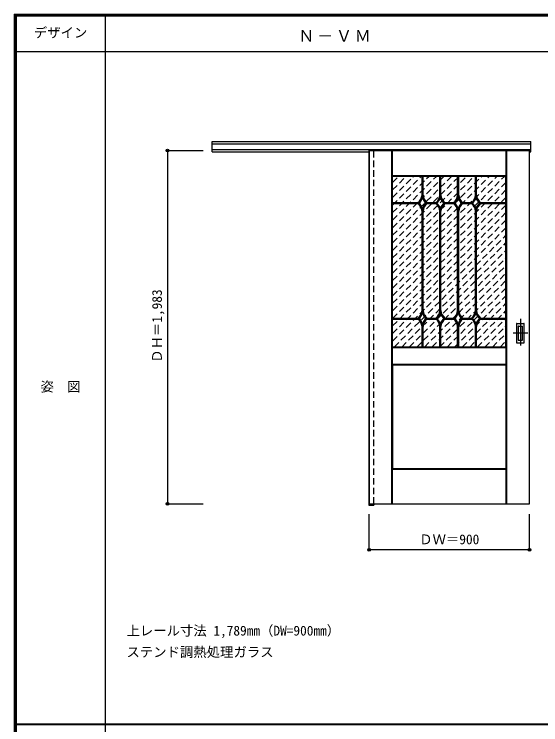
# Model space of a CAD drawing. Units: millimetres, scale not verified. Extents: x -6000 to 5700, y -4307 to 4175.
# Drawn here: x -6000 to -3046, y 186 to 4175 of the extents above; entities that cross this region are included whole.
import ezdxf
from ezdxf.enums import TextEntityAlignment as Align

# ---------------------------------------------------------------- set-up
doc = ezdxf.new("R2010")
doc.units = ezdxf.units.MM
doc.header["$LTSCALE"] = 30
doc.header["$PDMODE"] = 32
doc.header["$PDSIZE"] = 15
doc.linetypes.add('CHAIN1', pattern=[8, 5, -1, 1, -1])
doc.linetypes.add('DASHED1', pattern=[1.8, 1.2, -0.6])
for name, color, linetype in [('0-1_通り芯', 4, 'CHAIN1'), ('0-2_扉', 3, 'Continuous'), ('0-3_仕上げ', 4, 'Continuous'), ('0-4_枠', 3, 'Continuous'), ('0-6_引手', 3, 'Continuous'), ('0-A_文字', 7, 'Continuous'), ('0-B_寸法', 4, 'Continuous'), ('0-C_ハッチ', 4, 'DASHED1'), ('F-1_枠', 6, 'Continuous'), ('F-A_文字', 7, 'Continuous')]:
    doc.layers.add(name, color=color, linetype=linetype)
doc.styles.add('ＭＳ ゴシック', font='')
doc.styles.get('ＭＳ ゴシック').set_extended_font_data('MS Gothic')

msp = doc.modelspace()

# ---------------------------------------------------------------- linework, layer by layer
at = {"layer": '0-1_通り芯'}
for p, q in [((-3160, 2465.5), (-3160, 2303.5)), ((-3119, 2384.5), (-3201, 2384.5))]:
    msp.add_line(p, q, dxfattribs=at)
at = {"layer": '0-2_扉', "color": 4, "linetype": 'DASHED1'}
msp.add_line((-4009, 3410), (-4009, 3406), dxfattribs=at)
at = {"layer": '0-2_扉'}
for q in [(-4009, 1427), (-3109, 3410)]:
    msp.add_line((-4009, 3410), q, dxfattribs=at)
msp.add_lwpolyline([(-4009, 1427), (-3109, 1427), (-3109, 3410)], dxfattribs=at)
at = {"layer": '0-3_仕上げ', "color": 7}
for p, q in [((-3881, 1427), (-3881, 3410)), ((-3879.5, 3267), (-3879.5, 3410)), ((-3878, 3268.5), (-3878, 3410)), ((-3240, 3268.5), (-3240, 3410)), ((-3238.5, 3267), (-3238.5, 3410)), ((-3237, 1427), (-3237, 3410)), ((-3878, 3268.5), (-3879.5, 3267)), ((-3877, 3264.5), (-3879.5, 3267)), ((-3240, 3268.5), (-3878, 3268.5)), ((-3879.5, 2209), (-3879.5, 2304)), ((-3878, 2210.5), (-3878, 2302.5)), ((-3240, 2302.5), (-3878, 2302.5)), ((-3241, 2306.5), (-3238.5, 2304)), ((-3240, 2302.5), (-3238.5, 2304)), ((-3240, 2210.5), (-3240, 2302.5)), ((-3238.5, 2209), (-3238.5, 2304)), ((-3878, 2210.5), (-3879.5, 2209)), ((-3877, 2206.5), (-3879.5, 2209)), ((-3878, 2210.5), (-3240, 2210.5)), ((-3879.5, 1620), (-3877, 1622.5)), ((-3879.5, 1427), (-3879.5, 1620)), ((-3878, 1618.5), (-3879.5, 1620)), ((-3878, 1427), (-3878, 1618.5)), ((-3240, 1618.5), (-3878, 1618.5)), ((-3241, 1622.5), (-3238.5, 1620)), ((-3240, 1618.5), (-3238.5, 1620)), ((-3240, 1427), (-3240, 1618.5)), ((-3238.5, 1427), (-3238.5, 1620))]:
    msp.add_line(p, q, dxfattribs=at)
at = {"layer": '0-3_仕上げ', "color": 3}
for p, q in [((-3877, 2306.5), (-3877, 3264.5)), ((-3241, 3264.5), (-3877, 3264.5)), ((-3241, 2306.5), (-3241, 3264.5)), ((-3241, 2306.5), (-3877, 2306.5)), ((-3877, 2206.5), (-3877, 1622.5)), ((-3877, 2206.5), (-3241, 2206.5)), ((-3241, 2206.5), (-3241, 1622.5)), ((-3241, 1622.5), (-3877, 1622.5))]:
    msp.add_line(p, q, dxfattribs=at)
at = {"layer": '0-3_仕上げ'}
for p, q in [((-3712, 3159.69), (-3712, 3264.5)), ((-3706, 3159.5), (-3706, 3264.5)), ((-3612, 3159.6), (-3612, 3264.5)), ((-3606, 3159.6), (-3606, 3264.5)), ((-3512, 3159.6), (-3512, 3264.5)), ((-3506, 3159.6), (-3506, 3264.5)), ((-3412, 3159.6), (-3412, 3264.5)), ((-3406, 3159.6), (-3406, 3264.5)), ((-3877, 3117.5), (-3734.98, 3117.5)), ((-3877, 3111.5), (-3734.98, 3111.5)), ((-3683.02, 3117.5), (-3634.98, 3117.5)), ((-3683.02, 3111.5), (-3634.98, 3111.5)), ((-3583.02, 3117.5), (-3534.98, 3117.5)), ((-3583.02, 3111.5), (-3534.98, 3111.5)), ((-3483.02, 3117.5), (-3434.98, 3117.5)), ((-3483.02, 3111.5), (-3434.98, 3111.5)), ((-3383.02, 3117.5), (-3241, 3117.5)), ((-3383.02, 3111.5), (-3241, 3111.5)), ((-3712, 2511.6), (-3712, 3069.4)), ((-3706, 2511.6), (-3706, 3069.4)), ((-3612, 2511.6), (-3612, 3069.4)), ((-3606, 2511.6), (-3606, 3069.4)), ((-3512, 2511.6), (-3512, 3069.4)), ((-3506, 2511.6), (-3506, 3069.4)), ((-3412, 2511.6), (-3412, 3069.4)), ((-3406, 2511.6), (-3406, 3069.4)), ((-3877, 2469.5), (-3734.98, 2469.5)), ((-3877, 2463.5), (-3734.98, 2463.5)), ((-3683.02, 2469.5), (-3634.98, 2469.5)), ((-3683.02, 2463.5), (-3634.98, 2463.5)), ((-3583.02, 2469.5), (-3534.98, 2469.5)), ((-3583.02, 2463.5), (-3534.98, 2463.5)), ((-3483.02, 2469.5), (-3434.98, 2469.5)), ((-3483.02, 2463.5), (-3434.98, 2463.5)), ((-3383.02, 2469.5), (-3241, 2469.5)), ((-3383.02, 2463.5), (-3241, 2463.5)), ((-3712, 2306.5), (-3712, 2421.4)), ((-3706, 2306.5), (-3706, 2421.4)), ((-3612, 2306.5), (-3612, 2421.4)), ((-3606, 2306.5), (-3606, 2421.4)), ((-3512, 2306.5), (-3512, 2421.4)), ((-3506, 2306.5), (-3506, 2421.4)), ((-3412, 2306.5), (-3412, 2421.4)), ((-3406, 2306.5), (-3406, 2421.4))]:
    msp.add_line(p, q, dxfattribs=at)
at = {"layer": '0-3_仕上げ', "linetype": 'CHAIN1'}
for p, q in [((-3709, 3159.5), (-3709, 3264.5)), ((-3609, 3159.5), (-3609, 3264.5)), ((-3509, 3159.5), (-3509, 3264.5)), ((-3409, 3159.5), (-3409, 3264.5)), ((-3877, 3114.5), (-3734, 3114.5)), ((-3684, 3114.5), (-3634, 3114.5)), ((-3584, 3114.5), (-3534, 3114.5)), ((-3484, 3114.5), (-3434, 3114.5)), ((-3384, 3114.5), (-3241, 3114.5)), ((-3709, 2511.5), (-3709, 3069.5)), ((-3609, 2511.5), (-3609, 3069.5)), ((-3509, 2511.5), (-3509, 3069.5)), ((-3409, 2511.5), (-3409, 3069.5)), ((-3877, 2466.5), (-3734, 2466.5)), ((-3684, 2466.5), (-3634, 2466.5)), ((-3584, 2466.5), (-3534, 2466.5)), ((-3484, 2466.5), (-3434, 2466.5)), ((-3384, 2466.5), (-3241, 2466.5)), ((-3709, 2306.5), (-3709, 2421.5)), ((-3609, 2306.5), (-3609, 2421.5)), ((-3509, 2306.5), (-3509, 2421.5)), ((-3409, 2306.5), (-3409, 2421.5))]:
    msp.add_line(p, q, dxfattribs=at)
at = {"layer": '0-3_仕上げ', "color": 7}
for points in [[(-3240, 3268.5), (-3238.5, 3267), (-3241, 3264.5)], [(-3878, 2302.5), (-3879.5, 2304), (-3877, 2306.5)], [(-3240, 2210.5), (-3238.5, 2209), (-3241, 2206.5)]]:
    msp.add_lwpolyline(points, dxfattribs=at)
at = {"layer": '0-3_仕上げ'}
for centre, radius, start, end in [((-3768.88, 3163.32), 57, 306.49767, 356.34853), ((-3649.12, 3163.32), 57, 183.65147, 233.50233), ((-3668.88, 3163.32), 57, 306.49767, 356.25364), ((-3549.12, 3163.32), 57, 183.65147, 233.50233), ((-3568.88, 3163.32), 57, 306.49767, 356.25364), ((-3449.12, 3163.32), 57, 183.65147, 233.50233), ((-3468.88, 3163.32), 57, 306.49767, 356.25364), ((-3349.12, 3163.32), 57, 183.65147, 233.50233), ((-3768.88, 3065.68), 57, 3.74636, 53.50233), ((-3768.88, 3163.32), 63, 309.20041, 341.88743), ((-3768.88, 3065.68), 63, 18.11257, 50.79959), ((-3649.12, 3163.32), 63, 198.11257, 230.79959), ((-3649.12, 3065.68), 63, 129.20041, 161.88743), ((-3649.12, 3065.68), 57, 126.49767, 176.25364), ((-3668.88, 3065.68), 57, 3.74636, 53.50233), ((-3668.88, 3163.32), 63, 309.20041, 341.88743), ((-3668.88, 3065.68), 63, 18.11257, 50.79959), ((-3549.12, 3163.32), 63, 198.11257, 230.79959), ((-3549.12, 3065.68), 63, 129.20041, 161.88743), ((-3549.12, 3065.68), 57, 126.49767, 176.25364), ((-3568.88, 3065.68), 57, 3.74636, 53.50233), ((-3568.88, 3163.32), 63, 309.20041, 341.88743), ((-3568.88, 3065.68), 63, 18.11257, 50.79959), ((-3449.12, 3163.32), 63, 198.11257, 230.79959), ((-3449.12, 3065.68), 63, 129.20041, 161.88743), ((-3449.12, 3065.68), 57, 126.49767, 176.25364), ((-3468.88, 3065.68), 57, 3.74636, 53.50233), ((-3468.88, 3163.32), 63, 309.20041, 341.88743), ((-3468.88, 3065.68), 63, 18.11257, 50.79959), ((-3349.12, 3163.32), 63, 198.11257, 230.79959), ((-3349.12, 3065.68), 63, 129.20041, 161.88743), ((-3349.12, 3065.68), 57, 126.49767, 176.25364), ((-3768.88, 2515.32), 57, 306.49767, 356.25364), ((-3768.88, 2515.32), 63, 309.20041, 341.88743), ((-3649.12, 2515.32), 63, 198.11257, 230.79959), ((-3649.12, 2515.32), 57, 183.74636, 233.50233), ((-3668.88, 2515.32), 57, 306.49767, 356.25364), ((-3668.88, 2515.32), 63, 309.20041, 341.88743), ((-3549.12, 2515.32), 63, 198.11257, 230.79959), ((-3549.12, 2515.32), 57, 183.74636, 233.50233), ((-3568.88, 2515.32), 57, 306.49767, 356.25364), ((-3568.88, 2515.32), 63, 309.20041, 341.88743), ((-3449.12, 2515.32), 63, 198.11257, 230.79959), ((-3449.12, 2515.32), 57, 183.74636, 233.50233), ((-3468.88, 2515.32), 57, 306.49767, 356.25364), ((-3468.88, 2515.32), 63, 309.20041, 341.88743), ((-3349.12, 2515.32), 63, 198.11257, 230.79959), ((-3349.12, 2515.32), 57, 183.74636, 233.50233), ((-3768.88, 2417.68), 57, 3.74636, 53.50233), ((-3768.88, 2417.68), 63, 18.11257, 50.79959), ((-3649.12, 2417.68), 63, 129.20041, 161.88743), ((-3649.12, 2417.68), 57, 126.49767, 176.25364), ((-3668.88, 2417.68), 57, 3.74636, 53.50233), ((-3668.88, 2417.68), 63, 18.11257, 50.79959), ((-3549.12, 2417.68), 63, 129.20041, 161.88743), ((-3549.12, 2417.68), 57, 126.49767, 176.25364), ((-3568.88, 2417.68), 57, 3.74636, 53.50233), ((-3568.88, 2417.68), 63, 18.11257, 50.79959), ((-3449.12, 2417.68), 63, 129.20041, 161.88743), ((-3449.12, 2417.68), 57, 126.49767, 176.25364), ((-3468.88, 2417.68), 57, 3.74636, 53.50233), ((-3468.88, 2417.68), 63, 18.11257, 50.79959), ((-3349.12, 2417.68), 63, 129.20041, 161.88743), ((-3349.12, 2417.68), 57, 126.49767, 176.25364)]:
    msp.add_arc(centre, radius, start, end, dxfattribs=at)
at = {"layer": '0-3_仕上げ', "linetype": 'CHAIN1'}
for centre, start, end in [((-3768.88, 3163.32), 305.54226, 356.34853), ((-3649.12, 3163.32), 183.65147, 234.45774), ((-3668.88, 3163.32), 305.54226, 356.34853), ((-3549.12, 3163.32), 183.65147, 234.45774), ((-3568.88, 3163.32), 305.54226, 356.34853), ((-3449.12, 3163.32), 183.65147, 234.45774), ((-3468.88, 3163.32), 305.54226, 356.34853), ((-3349.12, 3163.32), 183.65147, 234.45774), ((-3768.88, 3065.68), 3.65147, 54.45774), ((-3649.12, 3065.68), 125.54226, 176.34853), ((-3668.88, 3065.68), 3.65147, 54.45774), ((-3549.12, 3065.68), 125.54226, 176.34853), ((-3568.88, 3065.68), 3.65147, 54.45774), ((-3449.12, 3065.68), 125.54226, 176.34853), ((-3468.88, 3065.68), 3.65147, 54.45774), ((-3349.12, 3065.68), 125.54226, 176.34853), ((-3768.88, 2515.32), 305.54226, 356.34853), ((-3649.12, 2515.32), 183.65147, 234.45774), ((-3668.88, 2515.32), 305.54226, 356.34853), ((-3549.12, 2515.32), 183.65147, 234.45774), ((-3568.88, 2515.32), 305.54226, 356.34853), ((-3449.12, 2515.32), 183.65147, 234.45774), ((-3468.88, 2515.32), 305.54226, 356.34853), ((-3349.12, 2515.32), 183.65147, 234.45774), ((-3768.88, 2417.68), 3.65147, 54.45774), ((-3649.12, 2417.68), 125.54226, 176.34853), ((-3668.88, 2417.68), 3.65147, 54.45774), ((-3549.12, 2417.68), 125.54226, 176.34853), ((-3568.88, 2417.68), 3.65147, 54.45774), ((-3449.12, 2417.68), 125.54226, 176.34853), ((-3468.88, 2417.68), 3.65147, 54.45774), ((-3349.12, 2417.68), 125.54226, 176.34853)]:
    msp.add_arc(centre, 60, start, end, dxfattribs=at)
at = {"layer": '0-4_枠'}
for p, q in [((-4890, 3460), (-3101, 3460)), ((-4890, 3403), (-4890, 3460)), ((-4890, 3447), (-3101, 3447)), ((-3101, 3403), (-3101, 3460)), ((-4890, 3415), (-3101, 3415)), ((-4890, 3403), (-4009, 3403)), ((-4010, 3415), (-4010, 1418)), ((-3982, 3410), (-3982, 3415)), ((-3109, 3403), (-3101, 3403)), ((-4010, 1418), (-3982, 1418)), ((-3982, 1427), (-3982, 1418))]:
    msp.add_line(p, q, dxfattribs=at)
at = {"layer": '0-4_枠', "color": 4, "linetype": 'DASHED1'}
msp.add_line((-3982, 1427), (-3982, 3410), dxfattribs=at)
at = {"layer": '0-6_引手'}
for p, q in [((-3181, 2438), (-3181, 2331)), ((-3179.5, 2439.5), (-3140.5, 2439.5)), ((-3139, 2331), (-3139, 2438)), ((-3179.5, 2329.5), (-3140.5, 2329.5))]:
    msp.add_line(p, q, dxfattribs=at)
at = {"layer": '0-6_引手', "color": 7}
for p, q in [((-3172.5, 2422), (-3172.5, 2347)), ((-3171, 2423.5), (-3149, 2423.5)), ((-3147.5, 2347), (-3147.5, 2422)), ((-3171, 2345.5), (-3149, 2345.5))]:
    msp.add_line(p, q, dxfattribs=at)
at = {"layer": '0-6_引手'}
for centre, start, end in [((-3179.5, 2438), 90, 180), ((-3140.5, 2438), 0, 90), ((-3179.5, 2331), 180, 270), ((-3140.5, 2331), 270, 0)]:
    msp.add_arc(centre, 1.5, start, end, dxfattribs=at)
at = {"layer": '0-6_引手', "color": 7}
for centre, start, end in [((-3171, 2422), 90, 180), ((-3149, 2422), 0, 90), ((-3171, 2347), 180, 270), ((-3149, 2347), 270, 0)]:
    msp.add_arc(centre, 1.5, start, end, dxfattribs=at)
at = {"layer": '0-B_寸法'}
for p, q in [((-5140, 3410), (-5140, 1427)), ((-5140, 3410), (-4940, 3410)), ((-5140, 1427), (-4940, 1427)), ((-4009, 1168), (-4009, 1368)), ((-3109, 1168), (-3109, 1368)), ((-3109, 1168), (-4009, 1168))]:
    msp.add_line(p, q, dxfattribs=at)
at = {"layer": '0-B_寸法', "color": 7}
for p in [(-5140, 3410), (-5140, 1427), (-4009, 1168), (-3109, 1168)]:
    msp.add_point(p, dxfattribs=at)
at = {"layer": '0-C_ハッチ'}
for p, q in [((-3877, 2637.21), (-3249.71, 3264.5)), ((-3877, 2679.63), (-3292.13, 3264.5)), ((-3877, 2722.06), (-3334.56, 3264.5)), ((-3877, 2764.48), (-3376.98, 3264.5)), ((-3877, 2806.91), (-3419.41, 3264.5)), ((-3877, 2849.34), (-3461.84, 3264.5)), ((-3877, 2891.76), (-3504.26, 3264.5)), ((-3877, 2934.19), (-3546.69, 3264.5)), ((-3877, 2976.62), (-3589.12, 3264.5)), ((-3877, 3019.04), (-3631.54, 3264.5)), ((-3877, 3061.47), (-3673.97, 3264.5)), ((-3877, 3103.9), (-3716.4, 3264.5)), ((-3877, 3146.32), (-3758.82, 3264.5)), ((-3877, 3188.75), (-3801.25, 3264.5)), ((-3877, 3231.18), (-3843.68, 3264.5)), ((-3877, 2594.78), (-3241, 3230.78)), ((-3877, 2552.35), (-3241, 3188.35)), ((-3877, 2509.93), (-3241, 3145.93)), ((-3877, 2467.5), (-3241, 3103.5)), ((-3877, 2425.07), (-3241, 3061.07)), ((-3877, 2382.65), (-3241, 3018.65)), ((-3877, 2340.22), (-3241, 2976.22)), ((-3868.29, 2306.5), (-3241, 2933.79)), ((-3825.87, 2306.5), (-3241, 2891.37)), ((-3783.44, 2306.5), (-3241, 2848.94)), ((-3741.02, 2306.5), (-3241, 2806.52)), ((-3698.59, 2306.5), (-3241, 2764.09)), ((-3656.16, 2306.5), (-3241, 2721.66)), ((-3613.74, 2306.5), (-3241, 2679.24)), ((-3571.31, 2306.5), (-3241, 2636.81)), ((-3528.88, 2306.5), (-3241, 2594.38)), ((-3486.46, 2306.5), (-3241, 2551.96)), ((-3444.03, 2306.5), (-3241, 2509.53)), ((-3401.6, 2306.5), (-3241, 2467.1)), ((-3359.18, 2306.5), (-3241, 2424.68)), ((-3316.75, 2306.5), (-3241, 2382.25)), ((-3274.32, 2306.5), (-3241, 2339.82))]:
    msp.add_line(p, q, dxfattribs=at)
at = {"layer": 'F-1_枠'}
for p, q in [((-6000, 4175), (5700, 4175)), ((-6000, 4175), (-6000, -4205)), ((-6000, 4170), (5700, 4170)), ((-6000, 4165), (5700, 4165)), ((-5995, 4175), (-5995, -4205)), ((-5990, 4175), (-5990, -4205)), ((-5490, 4175), (-5490, -3790)), ((-6000, 3965), (5700, 3965)), ((-6000, 190.5), (5700, 190.5)), ((-6000, 187.5), (5700, 187.5))]:
    msp.add_line(p, q, dxfattribs=at)

# ---------------------------------------------------------------- texts
at = {"layer": '0-A_文字', "style": 'ＭＳ ゴシック'}
for s, p in [('上レール寸法 1,789mm（DW=900mm）', (-5370, 670.5)), ('ステンド調熱処理ガラス', (-5370, 550.5))]:
    msp.add_text(s, height=54.99, dxfattribs=at).set_placement(p, align=Align.BOTTOM_LEFT)
at = {"layer": '0-A_文字', "insert": (-4405.5, 4020), "char_height": 65.98, "attachment_point": 7, "style": 'ＭＳ ゴシック'}
msp.add_mtext('\\T1.17;Ｎ－ＶＭ', dxfattribs=at)
at = {"layer": '0-B_寸法', "color": 7, "style": 'ＭＳ ゴシック'}
msp.add_text('ＤＨ＝1,983', height=54.99, rotation=90, dxfattribs=at).set_placement((-5155, 2218.25), align=Align.BOTTOM_LEFT)
msp.add_text('ＤＷ＝900', height=54.99, dxfattribs=at).set_placement((-3727.75, 1183), align=Align.BOTTOM_LEFT)
at = {"layer": 'F-A_文字', "style": 'ＭＳ ゴシック'}
for s, p in [('デザイン', (-5890, 4027.5)), ('姿\u3000図', (-5852.5, 2040.25))]:
    msp.add_text(s, height=54.99, dxfattribs=at).set_placement(p, align=Align.BOTTOM_LEFT)

doc.saveas('drawing.dxf')
